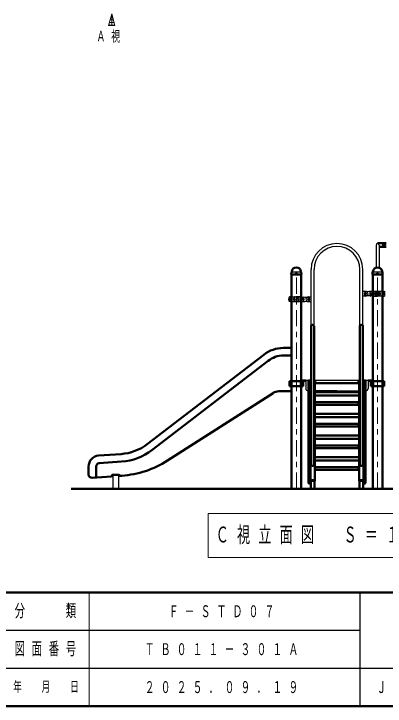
# Model space of a CAD drawing. Units: millimetres on the paper. Extents: x -385 to 0, y -297 to 267.
# Drawn here: x -133.9 to -65.3, y 0 to 127.8 of the extents above; entities that cross this region are included whole.
import ezdxf

# ---------------------------------------------------------------- set-up
doc = ezdxf.new("R2010")
doc.units = ezdxf.units.MM
doc.linetypes.add('USER1', pattern=[4.5, 2.5, -2])
doc.linetypes.add('USER2', pattern=[6, 3, -1, 1, -1])
for name, color, linetype, lineweight in [('1_50', 140, 'Continuous', 50), ('CLASS1', 7, 'Continuous', 13), ('LY_6', 7, 'Continuous', 13)]:
    doc.layers.add(name, color=color, linetype=linetype, lineweight=lineweight)
doc.layers.add('LY_7', color=7, linetype='Continuous')
doc.styles.add('ＭＳ ゴシック', font='')
doc.styles.get('ＭＳ ゴシック').set_extended_font_data('MS Gothic')

msp = doc.modelspace()

# ---------------------------------------------------------------- linework, layer by layer
at = {"layer": '1_50', "color": 70, "lineweight": 25}
for p, q in [((-67.026, 85.105), (-67.026, 80.925)), ((-66.482, 85.105), (-66.482, 80.925))]:
    msp.add_line(p, q, dxfattribs=at)
at = {"layer": '1_50'}
for p, q in [((-66.754, 85.445), (-66.754, 85.377)), ((-66.754, 85.445), (-65.154, 85.445)), ((-66.482, 84.765), (-65.154, 84.765)), ((-82.683, 79.695), (-82.675, 80.091)), ((-82.683, 79.695), (-82.673, 79.685)), ((-80.835, 79.685), (-82.673, 79.685)), ((-82.65, 80.149), (-82.628, 80.171)), ((-82.644, 40.105), (-82.644, 79.685)), ((-80.858, 80.149), (-80.88, 80.171)), ((-80.864, 40.105), (-80.864, 79.685)), ((-80.835, 79.685), (-80.825, 79.695)), ((-80.825, 79.695), (-80.833, 80.091)), ((-67.683, 79.695), (-67.675, 80.091)), ((-67.683, 79.695), (-67.673, 79.685)), ((-65.835, 79.685), (-67.673, 79.685)), ((-67.65, 80.149), (-67.628, 80.171)), ((-67.644, 40.105), (-67.644, 79.685)), ((-65.858, 80.149), (-65.88, 80.171)), ((-65.864, 40.105), (-65.864, 79.685)), ((-65.835, 79.685), (-65.825, 79.695)), ((-65.825, 79.695), (-65.833, 80.091)), ((-79.026, 44.585), (-79.026, 70.105)), ((-78.482, 44.585), (-78.482, 70.105)), ((-70.026, 44.585), (-70.026, 70.105)), ((-69.482, 44.585), (-69.482, 70.105)), ((-82.645, 66.105), (-84.134, 66.105)), ((-109.282, 48.367), (-87.787, 64.864)), ((-82.645, 64.705), (-84.134, 64.705)), ((-108.43, 47.257), (-86.935, 63.754)), ((-80.863, 60.105), (-80.004, 60.105)), ((-80.863, 60.059), (-80.004, 60.059)), ((-79.154, 60.105), (-79.434, 60.105)), ((-79.154, 41.205), (-79.154, 60.169)), ((-79.154, 60.169), (-79.026, 60.169)), ((-78.482, 60.169), (-78.354, 60.169)), ((-78.354, 41.585), (-78.354, 60.169)), ((-78.254, 59.605), (-78.254, 60.105)), ((-70.254, 59.605), (-70.254, 60.105)), ((-70.154, 41.585), (-70.154, 60.169)), ((-70.026, 60.169), (-70.154, 60.169)), ((-69.354, 60.169), (-69.482, 60.169)), ((-69.354, 41.205), (-69.354, 60.169)), ((-69.354, 60.105), (-69.074, 60.105)), ((-67.645, 60.105), (-68.504, 60.105)), ((-67.645, 60.059), (-68.504, 60.059)), ((-82.99, 59.985), (-82.99, 59.085)), ((-80.518, 59.985), (-82.99, 59.985)), ((-80.518, 59.085), (-82.99, 59.085)), ((-82.824, 59.985), (-82.824, 59.085)), ((-80.919, 59.985), (-80.919, 59.085)), ((-80.732, 59.985), (-80.732, 59.085)), ((-80.673, 59.985), (-80.673, 59.085)), ((-80.518, 59.985), (-80.518, 59.085)), ((-79.534, 41.205), (-79.534, 60.005)), ((-74.254, 59.605), (-78.254, 59.605)), ((-74.254, 59.605), (-70.254, 59.605)), ((-68.974, 41.205), (-68.974, 60.005)), ((-67.99, 59.985), (-67.99, 59.085)), ((-67.99, 59.985), (-65.518, 59.985)), ((-67.99, 59.085), (-65.518, 59.085)), ((-67.835, 59.985), (-67.835, 59.085)), ((-67.776, 59.985), (-67.776, 59.085)), ((-67.589, 59.985), (-67.589, 59.085)), ((-65.684, 59.985), (-65.684, 59.085)), ((-65.518, 59.985), (-65.518, 59.085)), ((-86.042, 57.79), (-105.557, 45.318)), ((-82.645, 58.105), (-84.986, 58.105)), ((-78.354, 57.944), (-70.154, 57.944)), ((-78.354, 57.306), (-70.154, 57.306)), ((-78.254, 55.605), (-78.254, 56.105)), ((-74.254, 56.105), (-78.254, 56.105)), ((-74.254, 55.605), (-78.254, 55.605)), ((-74.254, 56.105), (-70.254, 56.105)), ((-74.254, 55.605), (-70.254, 55.605)), ((-70.254, 55.605), (-70.254, 56.105)), ((-78.354, 53.944), (-70.154, 53.944)), ((-78.354, 53.306), (-70.154, 53.306)), ((-78.254, 51.605), (-78.254, 52.105)), ((-74.254, 52.105), (-78.254, 52.105)), ((-74.254, 51.605), (-78.254, 51.605)), ((-74.254, 52.105), (-70.254, 52.105)), ((-74.254, 51.605), (-70.254, 51.605)), ((-70.254, 51.605), (-70.254, 52.105)), ((-78.354, 49.944), (-70.154, 49.944)), ((-78.354, 49.306), (-70.154, 49.306)), ((-78.254, 47.605), (-78.254, 48.105)), ((-74.254, 48.105), (-78.254, 48.105)), ((-74.254, 47.605), (-78.254, 47.605)), ((-74.254, 48.105), (-70.254, 48.105)), ((-74.254, 47.605), (-70.254, 47.605)), ((-70.254, 47.605), (-70.254, 48.105)), ((-114.134, 46.529), (-118.274, 46.24)), ((-114.036, 45.132), (-118.176, 44.843)), ((-78.354, 45.944), (-70.154, 45.944)), ((-78.354, 45.306), (-70.154, 45.306)), ((-120.134, 44.244), (-120.134, 42.743)), ((-118.734, 44.244), (-118.734, 42.384)), ((-78.254, 43.605), (-78.254, 44.105)), ((-74.254, 44.105), (-78.254, 44.105)), ((-74.254, 43.605), (-78.254, 43.605)), ((-74.254, 44.105), (-70.254, 44.105)), ((-74.254, 43.605), (-70.254, 43.605)), ((-70.254, 43.605), (-70.254, 44.105)), ((-115.927, 42.394), (-119.492, 42.145)), ((-115.834, 42.605), (-115.834, 42.494)), ((-114.534, 42.705), (-115.734, 42.705)), ((-113.995, 42.529), (-114.327, 42.506)), ((-79.434, 41.105), (-79.254, 41.105)), ((-79.154, 41.705), (-78.354, 41.705)), ((-79.154, 41.585), (-78.354, 41.585)), ((-79.094, 40.105), (-79.094, 41.585)), ((-78.414, 40.105), (-78.414, 41.585)), ((-69.354, 41.705), (-70.154, 41.705)), ((-69.354, 41.585), (-70.154, 41.585)), ((-70.094, 40.105), (-70.094, 41.585)), ((-69.414, 40.105), (-69.414, 41.585)), ((-69.074, 41.105), (-69.254, 41.105))]:
    msp.add_line(p, q, dxfattribs=at)
at = {"layer": '1_50', "color": 131, "lineweight": 25}
for p, q in [((-79.026, 70.105), (-79.026, 80.605)), ((-78.482, 70.105), (-78.482, 80.606)), ((-70.026, 70.105), (-70.026, 80.606)), ((-69.482, 70.105), (-69.482, 80.605)), ((-79.554, 75.545), (-79.026, 75.545)), ((-68.954, 76.545), (-69.482, 76.545)), ((-68.954, 75.665), (-69.482, 75.665)), ((-79.554, 74.665), (-79.026, 74.665)), ((-115.634, 42.705), (-115.634, 40.105)), ((-114.634, 42.705), (-114.634, 40.105))]:
    msp.add_line(p, q, dxfattribs=at)
at = {"layer": '1_50', "color": 7, "lineweight": 13}
for p, q in [((-80.861, 80.115), (-82.647, 80.115)), ((-80.897, 80.185), (-82.608, 80.185)), ((-65.861, 80.115), (-67.647, 80.115)), ((-65.897, 80.185), (-67.608, 80.185)), ((-47.237, 35.567), (-98.037, 35.567)), ((-98.037, 35.567), (-98.037, 27.434)), ((-98.037, 27.434), (-47.237, 27.434))]:
    msp.add_line(p, q, dxfattribs=at)
at = {"layer": '1_50', "color": 7, "linetype": 'USER1', "lineweight": 13}
for p, q in [((-80.864, 80.105), (-82.644, 80.105)), ((-65.864, 80.105), (-67.644, 80.105))]:
    msp.add_line(p, q, dxfattribs=at)
at = {"layer": '1_50', "color": 7, "linetype": 'USER2', "lineweight": 13}
for p, q in [((-81.754, 40.105), (-81.754, 80.105)), ((-66.754, 40.105), (-66.754, 80.105))]:
    msp.add_line(p, q, dxfattribs=at)
at = {"layer": '1_50', "color": 2, "lineweight": 25}
for p, q in [((-82.674, 75.555), (-82.99, 75.527)), ((-82.676, 75.555), (-81.824, 75.555)), ((-82.674, 75.555), (-80.834, 75.555)), ((-82.079, 75.105), (-82.079, 75.535)), ((-81.784, 75.515), (-81.784, 74.695)), ((-81.724, 75.515), (-81.724, 74.695)), ((-80.832, 75.555), (-81.684, 75.555)), ((-81.429, 75.105), (-81.429, 75.535)), ((-80.834, 75.555), (-80.204, 75.499)), ((-80.204, 75.499), (-79.573, 75.453)), ((-68.304, 76.499), (-68.935, 76.453)), ((-68.304, 75.71), (-68.935, 75.756)), ((-67.674, 76.555), (-68.304, 76.499)), ((-67.674, 75.655), (-68.304, 75.71)), ((-67.676, 76.555), (-66.824, 76.555)), ((-67.676, 76.555), (-66.824, 76.555)), ((-67.676, 75.655), (-66.824, 75.655)), ((-67.676, 75.655), (-66.824, 75.655)), ((-65.834, 76.555), (-67.674, 76.555)), ((-65.834, 75.655), (-67.674, 75.655)), ((-67.079, 76.29), (-67.119, 76.292)), ((-67.079, 76.29), (-67.119, 76.292)), ((-67.079, 75.919), (-67.119, 75.918)), ((-67.079, 75.919), (-67.119, 75.918)), ((-67.079, 76.105), (-67.079, 76.535)), ((-67.079, 76.105), (-67.079, 76.535)), ((-67.079, 76.105), (-67.079, 75.675)), ((-67.079, 76.105), (-67.079, 75.675)), ((-66.784, 76.515), (-66.784, 75.695)), ((-66.784, 76.515), (-66.784, 75.695)), ((-66.724, 76.515), (-66.724, 75.695)), ((-66.724, 76.515), (-66.724, 75.695)), ((-65.832, 76.555), (-66.684, 76.555)), ((-65.832, 76.555), (-66.684, 76.555)), ((-65.834, 75.655), (-66.684, 75.655)), ((-65.834, 75.655), (-66.684, 75.655)), ((-66.429, 76.105), (-66.429, 76.535)), ((-66.429, 76.105), (-66.429, 76.535)), ((-66.429, 76.29), (-66.389, 76.292)), ((-66.429, 76.29), (-66.389, 76.292)), ((-66.429, 76.105), (-66.429, 75.675)), ((-66.429, 76.105), (-66.429, 75.675)), ((-66.429, 75.919), (-66.389, 75.918)), ((-66.429, 75.919), (-66.389, 75.918)), ((-65.834, 76.555), (-65.518, 76.527)), ((-65.834, 75.655), (-65.518, 75.682)), ((-82.674, 74.655), (-82.99, 74.682)), ((-82.674, 74.655), (-81.824, 74.655)), ((-82.674, 74.655), (-80.834, 74.655)), ((-82.079, 75.29), (-82.119, 75.292)), ((-82.079, 74.919), (-82.119, 74.918)), ((-82.079, 75.105), (-82.079, 74.675)), ((-80.832, 74.655), (-81.684, 74.655)), ((-81.429, 75.29), (-81.389, 75.292)), ((-81.429, 75.105), (-81.429, 74.675)), ((-81.429, 74.919), (-81.389, 74.918)), ((-80.834, 74.655), (-80.204, 74.71)), ((-80.204, 74.71), (-79.573, 74.756)), ((-79.154, 60.105), (-79.944, 60.105)), ((-70.154, 60.105), (-78.354, 60.105)), ((-68.564, 60.105), (-69.354, 60.105)), ((-80.004, 60.045), (-80.004, 58.605)), ((-68.504, 60.045), (-68.504, 58.605)), ((-79.534, 58.205), (-79.604, 58.205)), ((-74.254, 58.205), (-78.354, 58.205)), ((-74.254, 58.205), (-70.154, 58.205)), ((-68.974, 58.205), (-68.904, 58.205)), ((-115.634, 42.705), (-115.634, 42.585)), ((-114.634, 42.705), (-114.634, 42.585))]:
    msp.add_line(p, q, dxfattribs=at)
at = {"layer": '1_50', "color": 2, "lineweight": 13}
for p, q in [((-67.719, 76.289), (-68.089, 76.289)), ((-68.089, 75.92), (-68.089, 76.289)), ((-67.719, 75.92), (-68.089, 75.92)), ((-66.914, 76.515), (-66.914, 75.695)), ((-66.914, 76.515), (-66.914, 75.695)), ((-65.789, 76.289), (-65.419, 76.289)), ((-65.789, 75.92), (-65.419, 75.92)), ((-65.419, 75.92), (-65.419, 76.289)), ((-82.719, 75.289), (-83.089, 75.289)), ((-83.089, 74.92), (-83.089, 75.289)), ((-82.719, 74.92), (-83.089, 74.92)), ((-80.789, 75.289), (-80.419, 75.289)), ((-80.789, 74.92), (-80.419, 74.92)), ((-80.419, 74.92), (-80.419, 75.289))]:
    msp.add_line(p, q, dxfattribs=at)
at = {"layer": '1_50', "color": 7}
msp.add_line((-123.324, 40.105), (-34.957, 40.105), dxfattribs=at)
at = {"layer": '1_50'}
for points in [[(-78.482, 44.585), (-78.484, 44.556), (-78.491, 44.528), (-78.503, 44.501), (-78.518, 44.475), (-78.538, 44.451), (-78.562, 44.43), (-78.588, 44.411), (-78.618, 44.395), (-78.65, 44.382), (-78.684, 44.373), (-78.719, 44.368), (-78.754, 44.366), (-78.79, 44.368), (-78.824, 44.373), (-78.858, 44.382), (-78.89, 44.395), (-78.92, 44.411), (-78.946, 44.43), (-78.97, 44.451), (-78.99, 44.475), (-79.005, 44.501), (-79.017, 44.528), (-79.024, 44.556), (-79.026, 44.585)], [(-70.026, 44.585), (-70.024, 44.556), (-70.017, 44.528), (-70.005, 44.501), (-69.99, 44.475), (-69.97, 44.451), (-69.946, 44.43), (-69.92, 44.411), (-69.89, 44.395), (-69.858, 44.382), (-69.824, 44.373), (-69.79, 44.368), (-69.754, 44.366), (-69.719, 44.368), (-69.684, 44.373), (-69.65, 44.382), (-69.618, 44.395), (-69.588, 44.411), (-69.562, 44.43), (-69.538, 44.451), (-69.518, 44.475), (-69.503, 44.501), (-69.491, 44.528), (-69.484, 44.556), (-69.482, 44.585)]]:
    msp.add_lwpolyline(points, dxfattribs=at)
for centre, radius in [((-65.554, 85.105), 0.19), ((-65.554, 85.105), 0.1), ((-81.754, 79.845), 0.06), ((-66.754, 79.845), 0.06)]:
    msp.add_circle(centre, radius, dxfattribs=at)
at = {"layer": '1_50', "color": 2, "lineweight": 25}
for centre in [(-68.954, 76.105), (-79.554, 75.105)]:
    msp.add_circle(centre, 0.15, dxfattribs=at)
at = {"layer": '1_50', "color": 2, "lineweight": 13}
for centre, radius in [((-67.904, 76.105), 0.185), ((-67.904, 76.105), 0.1), ((-66.754, 76.105), 0.1), ((-65.604, 76.105), 0.185), ((-65.604, 76.105), 0.1), ((-82.904, 75.105), 0.185), ((-82.904, 75.105), 0.1), ((-81.754, 75.105), 0.1), ((-80.604, 75.105), 0.185), ((-80.604, 75.105), 0.1)]:
    msp.add_circle(centre, radius, dxfattribs=at)
at = {"layer": '1_50', "color": 131, "lineweight": 25}
for centre, radius, start, end in [((-74.254, 80.605), 4.772, 0, 180), ((-74.254, 80.605), 4.228, 0, 180), ((-79.554, 75.105), 0.44, 90, 270), ((-68.954, 76.105), 0.44, 270, 90)]:
    msp.add_arc(centre, radius, start, end, dxfattribs=at)
at = {"layer": '1_50', "color": 70, "lineweight": 25}
msp.add_arc((-66.754, 85.105), 0.272, 0, 180, dxfattribs=at)
at = {"layer": '1_50'}
for centre, radius, start, end in [((-81.754, 80.105), 0.864, 90, 173.3676), ((-81.754, 80.105), 0.864, 6.6324, 90), ((-66.754, 80.105), 0.864, 90, 173.3676), ((-66.754, 80.105), 0.864, 6.6324, 90), ((-82.591, 80.09), 0.084, 135, 178.99605), ((-82.668, 80.211), 0.056, 315, 353.3676), ((-80.84, 80.211), 0.056, 186.6324, 225), ((-80.917, 80.09), 0.084, 1.00395, 45), ((-67.591, 80.09), 0.084, 135, 178.99605), ((-67.668, 80.211), 0.056, 315, 353.3676), ((-65.84, 80.211), 0.056, 186.6324, 225), ((-65.917, 80.09), 0.084, 1.00395, 45), ((-78.754, 70.105), 0.272, 0, 180), ((-69.754, 70.105), 0.272, 0, 180), ((-84.134, 60.105), 6, 90, 127.50507), ((-84.134, 60.105), 4.6, 90, 128.24068), ((-79.434, 60.005), 0.1, 90, 180), ((-79.254, 60.005), 0.1, 0, 90), ((-69.254, 60.005), 0.1, 90, 180), ((-69.074, 60.005), 0.1, 0, 90), ((-84.986, 56.105), 2, 90, 122.03145), ((-114.762, 55.507), 9, 274, 307.50507), ((-118.134, 44.244), 2, 94, 180), ((-114.762, 55.507), 10.4, 274, 307.50507), ((-118.134, 44.244), 0.6, 94, 180), ((-115.25, 60.485), 18, 274, 302.58226), ((-119.534, 42.743), 0.6, 180, 274), ((-118.934, 42.384), 0.2, 274, 0), ((-115.934, 42.494), 0.1, 274, 0), ((-115.734, 42.605), 0.1, 90, 180), ((-114.534, 42.605), 0.1, 0, 90), ((-114.334, 42.606), 0.1, 180, 274), ((-79.434, 41.205), 0.1, 180, 270), ((-79.254, 41.205), 0.1, 270, 0), ((-69.254, 41.205), 0.1, 180, 270), ((-69.074, 41.205), 0.1, 270, 0)]:
    msp.add_arc(centre, radius, start, end, dxfattribs=at)
at = {"layer": '1_50', "color": 2, "lineweight": 25}
for centre, radius, start, end in [((-82.204, 75.105), 1, 163.80375, 196.19625), ((-82.972, 75.328), 0.2, 95, 163.80375), ((-81.702, 75.105), 1.122, 159.19706, 200.80294), ((-82.676, 75.475), 0.08, 90, 159.19706), ((-82.059, 75.535), 0.02, 90, 180), ((-81.824, 75.515), 0.04, 0, 90), ((-81.684, 75.515), 0.04, 90, 180), ((-81.449, 75.535), 0.02, 0, 90), ((-80.832, 75.475), 0.08, 20.80294, 90), ((-81.806, 75.105), 1.122, 339.19706, 20.80294), ((-80.536, 75.328), 0.2, 16.19625, 85), ((-81.304, 75.105), 1, 343.80375, 16.19625), ((-79.604, 75.105), 0.35, 275, 85), ((-68.904, 76.105), 0.35, 95, 265), ((-67.204, 76.105), 1, 163.80375, 196.19625), ((-67.972, 76.328), 0.2, 95, 163.80375), ((-67.972, 75.881), 0.2, 196.19625, 265), ((-66.702, 76.105), 1.122, 159.19706, 200.80294), ((-66.702, 76.105), 1.122, 159.19706, 200.80294), ((-67.676, 76.475), 0.08, 90, 159.19706), ((-67.676, 76.475), 0.08, 90, 159.19706), ((-67.676, 75.735), 0.08, 200.80294, 270), ((-67.676, 75.735), 0.08, 200.80294, 270), ((-67.126, 76.105), 0.187, 88, 272), ((-67.126, 76.105), 0.187, 88, 272), ((-67.059, 76.535), 0.02, 90, 180), ((-67.059, 76.535), 0.02, 90, 180), ((-67.059, 75.675), 0.02, 180, 270), ((-67.059, 75.675), 0.02, 180, 270), ((-66.824, 76.515), 0.04, 0, 90), ((-66.824, 76.515), 0.04, 0, 90), ((-66.824, 75.695), 0.04, 270, 0), ((-66.824, 75.695), 0.04, 270, 0), ((-66.684, 76.515), 0.04, 90, 180), ((-66.684, 76.515), 0.04, 90, 180), ((-66.684, 75.695), 0.04, 180, 270), ((-66.684, 75.695), 0.04, 180, 270), ((-66.449, 76.535), 0.02, 0, 90), ((-66.449, 76.535), 0.02, 0, 90), ((-66.449, 75.675), 0.02, 270, 0), ((-66.449, 75.675), 0.02, 270, 0), ((-66.383, 76.105), 0.187, 268, 92), ((-66.383, 76.105), 0.187, 268, 92), ((-65.832, 76.475), 0.08, 20.80294, 90), ((-65.832, 76.475), 0.08, 20.80294, 90), ((-65.832, 75.735), 0.08, 270, 339.19706), ((-65.832, 75.735), 0.08, 270, 339.19706), ((-66.806, 76.105), 1.122, 339.19706, 20.80294), ((-66.806, 76.105), 1.122, 339.19706, 20.80294), ((-65.536, 76.328), 0.2, 16.19625, 85), ((-65.536, 75.881), 0.2, 275, 343.80375), ((-82.972, 74.881), 0.2, 196.19625, 265), ((-82.676, 74.735), 0.08, 200.80294, 270), ((-82.126, 75.105), 0.187, 88, 272), ((-82.059, 74.675), 0.02, 180, 270), ((-81.824, 74.695), 0.04, 270, 0), ((-81.684, 74.695), 0.04, 180, 270), ((-81.449, 74.675), 0.02, 270, 0), ((-81.383, 75.105), 0.187, 268, 92), ((-80.832, 74.735), 0.08, 270, 339.19706), ((-80.536, 74.881), 0.2, 275, 343.80375), ((-79.944, 60.045), 0.06, 90, 180), ((-68.564, 60.045), 0.06, 0, 90), ((-79.604, 58.605), 0.4, 180, 270), ((-68.904, 58.605), 0.4, 270, 0)]:
    msp.add_arc(centre, radius, start, end, dxfattribs=at)
at = {"layer": '1_50', "color": 2, "lineweight": 13}
for centre, radius, start, end in [((-70.279, 76.105), 2.567, 355.87048, 4.12952), ((-66.874, 76.515), 0.04, 90, 180), ((-66.874, 76.515), 0.04, 90, 180), ((-66.874, 75.695), 0.04, 180, 270), ((-66.874, 75.695), 0.04, 180, 270), ((-63.229, 76.105), 2.567, 175.87048, 184.12952), ((-85.279, 75.105), 2.567, 355.87048, 4.12952), ((-78.229, 75.105), 2.567, 175.87048, 184.12952)]:
    msp.add_arc(centre, radius, start, end, dxfattribs=at)
at = {"layer": 'CLASS1'}
for p, q in [((-116.436, 125.609), (-115.857, 127.769)), ((-115.857, 127.769), (-115.279, 125.609)), ((-116.156, 126.654), (-115.559, 126.654)), ((-116.022, 127.154), (-115.693, 127.154)), ((-115.888, 127.654), (-115.827, 127.654)), ((-115.857, 125.609), (-115.857, 127.768)), ((-116.436, 125.609), (-115.279, 125.609)), ((-116.424, 125.654), (-115.291, 125.654)), ((-116.357, 125.609), (-116.357, 125.903)), ((-116.29, 126.154), (-115.425, 126.154)), ((-115.357, 125.609), (-115.357, 125.903))]:
    msp.add_line(p, q, dxfattribs=at)
at = {"layer": 'LY_6', "lineweight": 50}
for p, q in [((-385, 21), (0, 21)), ((-385, 0), (0, 0))]:
    msp.add_line(p, q, dxfattribs=at)
at = {"layer": 'LY_6'}
msp.add_line((-120, 21), (-120, 0), dxfattribs=at)
at = {"layer": 'LY_6', "color": 211, "lineweight": 25}
for p, q in [((-70, 21), (-70, 0)), ((-187.5, 14), (-70, 14)), ((-242.5, 7), (0, 7))]:
    msp.add_line(p, q, dxfattribs=at)

# ---------------------------------------------------------------- texts
at = {"layer": '1_50', "color": 7, "insert": (-96.637, 31.501), "char_height": 2.933, "attachment_point": 4, "style": 'ＭＳ ゴシック'}
msp.add_mtext('\\T1.64;\\W0.6;Ｃ視立面図\u3000Ｓ＝１／５０', dxfattribs=at)
at = {"layer": 'CLASS1', "insert": (-115.957, 123.549), "char_height": 1.979, "attachment_point": 5, "style": 'ＭＳ ゴシック'}
msp.add_mtext('\\T1.64;\\W0.6;Ａ視', dxfattribs=at)
at = {"layer": 'LY_6', "color": 4, "attachment_point": 5, "style": 'ＭＳ ゴシック'}
for s, insert, char_height in [('\\T1.64;\\W0.6;分\u3000\u3000類', (-127.5, 17.5), 2.346), ('\\T1.64;\\W0.6;図面番号', (-127.5, 10.5), 2.346), ('\\T1.64;\\W0.6;年\u3000月\u3000日', (-127.5, 3.5), 1.906), ('\\T1.64;\\W0.6;ＪＯＢ', (-62.5, 3.5), 2.199)]:
    msp.add_mtext(s, dxfattribs=dict(at, insert=insert, char_height=char_height))
at = {"layer": 'LY_7', "char_height": 2.199, "attachment_point": 5, "style": 'ＭＳ ゴシック'}
for s, insert in [('\\T1.64;\\W0.6;Ｆ－ＳＴＤ０７', (-95, 17.5)), ('\\T1.64;\\W0.6;ＴＢ０１１－３０１Ａ', (-95, 10.5)), ('\\T1.64;\\W0.6;２０２５．０９．１９', (-95, 3.5))]:
    msp.add_mtext(s, dxfattribs=dict(at, insert=insert))

doc.saveas('drawing.dxf')
